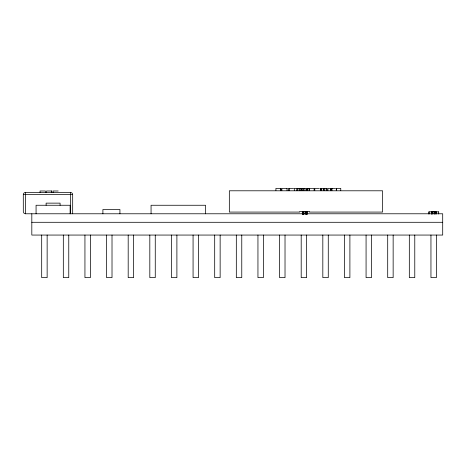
<?xml version="1.0" encoding="UTF-8"?>
<svg xmlns="http://www.w3.org/2000/svg" width="466" height="466" viewBox="0 0 466 466"><rect width="100%" height="100%" fill="white"/><g stroke="black" fill="none" stroke-linecap="round" stroke-linejoin="round"><path stroke-width="0.7" d="M287.237 188.369L281.866 188.369L281.866 190.495M293.586 188.369L288.448 188.369L288.448 190.495M309.546 188.369L314.107 188.369L314.119 190.495M319.361 188.369L314.795 188.369L314.789 190.495M335.572 188.369L331.157 188.369L331.157 190.495M51.936 190.996L46.559 190.996L46.559 192.411M58.174 190.996L53.107 190.996L53.107 192.411M31.816 213.778L31.816 235.062L442.7 235.062L442.7 213.778L25.345 213.778L23.976 213.201L23.312 211.867L23.3 194.619A2.126 2.126 0 0 1 25.426 192.493L70.552 192.493A2.126 2.126 0 0 1 72.679 194.619L72.679 213.778M23.306 194.619L72.673 194.619M299.661 211.576L306.383 211.576L306.383 214.412M309.541 211.576L306.814 211.576L306.814 214.412M431.149 211.692L433.328 211.692M433.799 211.692L435.966 211.692M438.634 211.844L435.902 211.844L435.902 213.97M299.789 212.077L229.336 212.077L229.336 190.792L382.592 190.792L382.592 212.077L309.232 212.077M305.603 212.077L307.053 212.077M31.816 222.294L442.7 222.294M438.692 211.844L438.692 213.97M436.397 235.062L436.397 277.631L430.951 277.631L430.951 235.062M436.351 211.844L436.351 213.97M435.151 213.97L435.151 211.844L432.489 211.844L432.489 213.97M432.92 211.844L432.949 213.97M431.836 213.97L431.836 211.844L428.749 211.844L428.708 213.97M431.784 211.844L431.784 213.97M431.4 211.844L431.4 213.97M429.174 211.844L429.174 213.97M414.775 235.062L414.775 277.631L409.323 277.631L409.323 235.062M393.147 235.062L393.147 277.631L387.7 277.631L387.7 235.062M371.524 235.062L371.524 277.631L366.072 277.631L366.072 235.062M349.896 235.062L349.896 277.631L344.45 277.631L344.45 235.062M340.762 190.495L340.762 188.369L336.301 188.369L336.301 190.495M336.458 188.369L336.458 190.495M331.99 188.369L331.99 190.495M331.239 188.369L331.239 190.495M330.452 190.495L330.452 188.369L327.901 188.369L327.901 190.495M328.274 235.062L328.274 277.631L322.822 277.631L322.822 235.062M326.975 190.495L326.975 188.369L320.346 188.369L320.346 190.495M326.153 188.369L326.153 190.495M324.086 188.369L324.086 190.495M323.952 188.369L323.952 190.495M323.253 188.369L323.253 190.495M321.173 188.369L321.173 190.495M321.086 188.369L321.086 190.495M309.331 190.495L309.331 188.369L306.675 188.369L306.675 190.495M309.045 188.369L309.045 190.495M307.502 188.369L307.502 190.495M307.42 188.369L307.42 190.495M307.257 211.576L307.257 214.412M306.645 235.062L306.645 277.631L301.199 277.631L301.199 235.062M306.063 211.576L306.063 214.412M305.958 190.495L305.958 188.369L297.273 188.369L297.273 190.495M305.632 211.576L305.603 214.412M304.106 188.369L304.106 190.495M303.401 211.576L303.401 214.412M303.244 188.369L303.244 190.495M302.696 211.576L302.743 214.412M302.306 211.576L302.306 214.412M302.172 188.369L302.172 190.495M301.607 188.369L301.607 190.495M301.094 188.369L301.094 190.495M299.976 188.369L299.976 190.495M299.067 188.369L299.067 190.495M296.848 190.495L296.848 188.369L294.296 188.369L294.296 190.495M289.339 188.369L289.339 190.495M287.039 188.369L287.039 190.495M285.023 235.062L285.023 277.631L279.571 277.631L279.571 235.062M280.951 190.495L280.951 188.369L275.913 188.369L275.913 190.495M280.794 188.369L280.794 190.495M263.395 235.062L263.395 277.631L257.948 277.631L257.948 235.062M241.767 235.062L241.767 277.631L236.32 277.631L236.32 235.062M220.144 235.062L220.144 277.631L214.692 277.631L214.692 235.062M205.553 213.778L205.553 205.261L151.06 205.261L151.06 213.778M198.516 235.062L198.516 277.631L193.07 277.631L193.07 235.062M176.894 235.062L176.894 277.631L171.441 277.631L171.441 235.062M155.265 235.062L155.265 277.631L149.819 277.631L149.819 235.062M133.643 235.062L133.643 277.631L128.191 277.631L128.191 235.062M119.931 213.778L119.931 209.519L102.899 209.519L102.899 213.778M112.015 235.062L112.015 277.631L106.568 277.631L106.568 235.062M90.392 235.062L90.392 277.631L84.94 277.631L84.94 235.062M70.552 192.499L70.552 213.778M70.127 213.778L70.127 205.261L36.068 205.261L36.068 213.778M68.764 235.062L68.764 277.631L63.318 277.631L63.318 235.062M60.079 205.261L60.079 203.135L46.117 203.135L46.117 205.261M51.738 190.996L51.738 192.411M47.142 235.062L47.142 277.631L41.69 277.631L41.69 235.062M45.383 192.411L45.383 190.996L40.064 190.996L40.064 192.411M25.426 192.499L25.426 213.778M434.726 213.97L434.726 211.844L434.696 213.97M303.861 214.412L303.861 211.576L303.832 214.412"/></g></svg>
